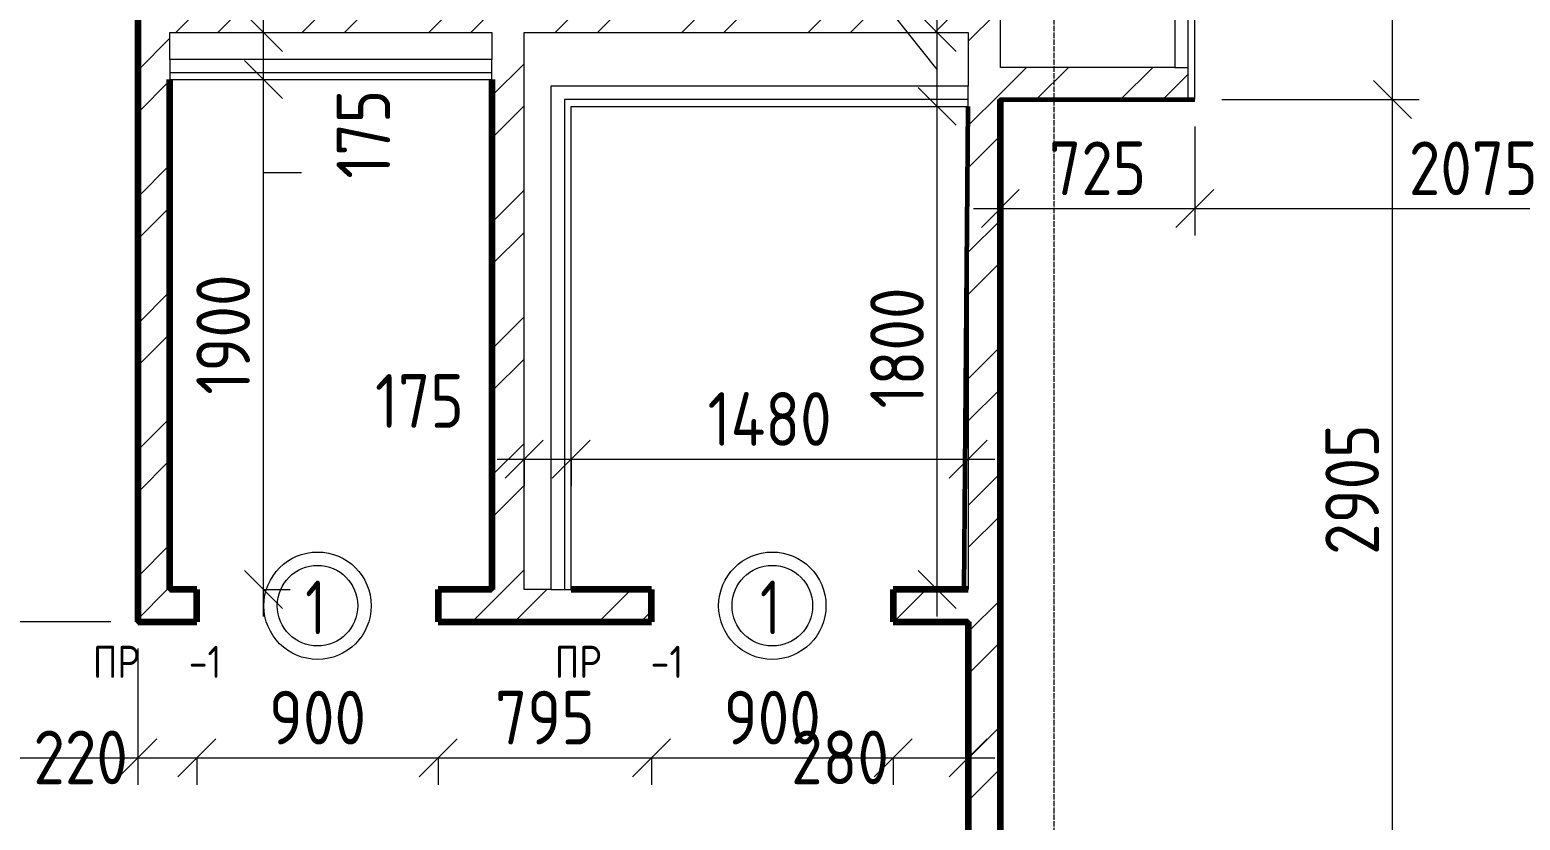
# Model space of a CAD drawing. Header units: millimetres. Extents: x -56773 to 221258, y -262288 to 26541.
# Drawn here: x -17417 to -11862, y -4249 to -1305 of the extents above; entities that cross this region are included whole.
import ezdxf

# ---------------------------------------------------------------- set-up
doc = ezdxf.new("R2010")
doc.units = ezdxf.units.MM
doc.linetypes.add('ADSK_Линия сетки', pattern=[25, 20, -2.5, 0, -2.5])
for name, color, linetype, lineweight in [('3.1 Штукатурка для инвесторов', 5, 'Continuous', 60), ('3.2) Штук 4 вып Сентябрь', 162, 'Continuous', 120), ('4.3)Шпакл баз сент инв подв и 1 эт', 6, 'Continuous', 60), ('Марки', 7, 'Continuous', 20), ('Марки дверей', 7, 'Continuous', 20), ('Оси', 7, 'Continuous', 9), ('Размеры', 7, 'Continuous', 9), ('Стены внутренние', 7, 'Continuous', 18), ('Стены штриховка', 7, 'Continuous', 9)]:
    doc.layers.add(name, color=color, linetype=linetype, lineweight=lineweight)
doc.layers.add('Линии', color=7, linetype='Continuous', lineweight=9, true_color=0x00a600)
doc.styles.add('GOST Common_3', font='', dxfattribs={"width": 0.9, "height": 200})
doc.styles.add('GOST Common_9', font='', dxfattribs={"width": 0.9, "height": 120})
doc.styles.add('GOST Common_B', font='', dxfattribs={"width": 0.8, "height": 200})
doc.styles.get('GOST Common_3').set_extended_font_data('GOST Common')
doc.styles.get('GOST Common_9').set_extended_font_data('GOST Common')
doc.styles.get('GOST Common_B').set_extended_font_data('GOST Common', bold=True)
doc.dimstyles.new('ADSK_Основной_2_0', dxfattribs={"dimscale": 304.8, "dimtxt": 201.142999, "dimasz": 0.463911, "dimexe": 0.328084, "dimexo": 0.328084, "dimgap": 0.164042, "dimtad": 1, "dimdec": 3, "dimrnd": 0.001, "dimdsep": 46, "dimtxsty": 'GOST Common_3', "dimblk1": 'OBLIQUE', "dimblk2": 'OBLIQUE', "dimsah": 1, "dimcen": 0.09, "dimdle": 0.328084, "dimazin": 2, "dimtfac": 1, "dimtdec": 4, "dimtix": 1, "dimtmove": 0, "dimatfit": 3, "dimfxl": 1, "dimtvp": 1, "dimtolj": 1, "dimtzin": 0, "dimlwd": 20, "dimlwe": 20, "dimarcsym": 2})
doc.dimstyles.new('ADSK_Основной_2_0_1', dxfattribs={"dimscale": 304.8, "dimtxt": 201.142999, "dimasz": 0.463911, "dimexe": 0.328084, "dimexo": 0.328084, "dimgap": 0.164042, "dimtad": 1, "dimdec": 3, "dimrnd": 0.001, "dimdsep": 46, "dimtxsty": 'GOST Common_3', "dimblk1": 'OBLIQUE', "dimblk2": 'OBLIQUE', "dimsah": 1, "dimcen": 0.09, "dimdle": 0.328084, "dimazin": 2, "dimtfac": 1, "dimtdec": 4, "dimtix": 1, "dimtmove": 1, "dimatfit": 3, "dimfxl": 1, "dimtvp": 1, "dimtolj": 1, "dimtzin": 0, "dimlwd": 20, "dimlwe": 20, "dimarcsym": 2})
pattern_1 = [(45, (0, 0), (-235.732, 235.732), []), (45, (157.15, 0), (-235.732, 235.732), [])]

# ---------------------------------------------------------------- blocks, each defined once
blk = doc.blocks.new('М_двери1 - Марка экземпляра 2-3719212-Кладочный план подвала')
at = {"layer": 'Марки дверей'}
for radius in [2, 1.5]:
    blk.add_circle((0, 0), radius, dxfattribs=at)
blk = doc.blocks.new('_Oblique')
at = {"color": 0, "linetype": 'ByBlock', "lineweight": -2}
blk.add_line((-0.5, -0.5), (0.5, 0.5), dxfattribs=at)
blk = doc.blocks.new('DIMBLOCK45-Кладочный план подвала')
at = {"layer": 'Defpoints', "color": 0, "lineweight": 25, "transparency": 16777216}
for p in [(-13075, -1565), (-12338.8, -1565), (-12600, -4470)]:
    blk.add_point(p, dxfattribs=at)
at = {"layer": 'Размеры', "color": 0, "lineweight": 20, "transparency": 16777216}
for p, q in [((-12338.8, -4570), (-12338.8, -1465)), ((-12975, -1565), (-12238.8, -1565)), ((-12500, -4470), (-12238.8, -4470))]:
    blk.add_line(p, q, dxfattribs=at)
at = {"layer": 'Размеры', "color": 0, "lineweight": 20, "transparency": 16777216, "xscale": 141.4, "yscale": 141.4, "zscale": 141.4}
for p, rotation in [((-12338.8, -1565), 90), ((-12338.8, -4470), 270)]:
    blk.add_blockref('_Oblique', p, dxfattribs=dict(at, rotation=rotation))
at = {"layer": 'Размеры', "color": 0, "lineweight": 9, "transparency": 16777216, "insert": (-12488.8, -3017.5), "char_height": 200, "width": 605.475, "attachment_point": 5, "rotation": 90, "style": 'GOST Common_3'}
blk.add_mtext('\\A1;2905', dxfattribs=at)
blk = doc.blocks.new('DIMBLOCK46-Кладочный план подвала')
at = {"layer": 'Defpoints', "color": 0, "lineweight": 25, "transparency": 16777216}
for p in [(-13075, 780), (-12338.8, 780), (-13075, -1565)]:
    blk.add_point(p, dxfattribs=at)
at = {"layer": 'Размеры', "color": 0, "lineweight": 20, "transparency": 16777216}
for p, q in [((-12338.8, -1665), (-12338.8, 880)), ((-12975, 780), (-12238.8, 780)), ((-12975, -1565), (-12238.8, -1565))]:
    blk.add_line(p, q, dxfattribs=at)
at = {"layer": 'Размеры', "color": 0, "lineweight": 20, "transparency": 16777216, "xscale": 141.4, "yscale": 141.4, "zscale": 141.4}
for p, rotation in [((-12338.8, 780), 90), ((-12338.8, -1565), 270)]:
    blk.add_blockref('_Oblique', p, dxfattribs=dict(at, rotation=rotation))
at = {"layer": 'Размеры', "color": 0, "lineweight": 9, "transparency": 16777216, "insert": (-12488.8, -392.5), "char_height": 200, "width": 625.93, "attachment_point": 5, "rotation": 90, "style": 'GOST Common_3'}
blk.add_mtext('\\A1;2345', dxfattribs=at)
blk = doc.blocks.new('DIMBLOCK132-Кладочный план подвала')
at = {"layer": 'Defpoints', "color": 0, "lineweight": 25, "transparency": 16777216}
for p in [(-17530.9, -3510), (-17015, -3510), (-17630.9, -6945)]:
    blk.add_point(p, dxfattribs=at)
at = {"layer": 'Размеры', "color": 0, "lineweight": 20, "transparency": 16777216}
for p, q in [((-17530.9, -7045), (-17530.9, -3410)), ((-17115, -3510), (-17630.9, -3510)), ((-17530.9, -6945), (-17430.9, -6945))]:
    blk.add_line(p, q, dxfattribs=at)
at = {"layer": 'Размеры', "color": 0, "lineweight": 20, "transparency": 16777216, "xscale": 141.4, "yscale": 141.4, "zscale": 141.4}
for p, rotation in [((-17530.9, -3510), 90), ((-17530.9, -6945), 270)]:
    blk.add_blockref('_Oblique', p, dxfattribs=dict(at, rotation=rotation))
at = {"layer": 'Размеры', "color": 0, "lineweight": 9, "transparency": 16777216, "insert": (-17680.9, -5227.5), "char_height": 200, "width": 625.93, "attachment_point": 5, "rotation": 90, "style": 'GOST Common_3'}
blk.add_mtext('\\A1;3435', dxfattribs=at)
blk = doc.blocks.new('DIMBLOCK133-Кладочный план подвала')
at = {"layer": 'Defpoints', "color": 0, "lineweight": 25, "transparency": 16777216}
for p in [(-17630.9, 605), (-17530.9, 605), (-17015, -3510)]:
    blk.add_point(p, dxfattribs=at)
at = {"layer": 'Размеры', "color": 0, "lineweight": 20, "transparency": 16777216}
for p, q in [((-17530.9, -3610), (-17530.9, 705)), ((-17530.9, 605), (-17430.9, 605)), ((-17115, -3510), (-17630.9, -3510))]:
    blk.add_line(p, q, dxfattribs=at)
at = {"layer": 'Размеры', "color": 0, "lineweight": 20, "transparency": 16777216, "xscale": 141.4, "yscale": 141.4, "zscale": 141.4}
for p, rotation in [((-17530.9, 605), 90), ((-17530.9, -3510), 270)]:
    blk.add_blockref('_Oblique', p, dxfattribs=dict(at, rotation=rotation))
at = {"layer": 'Размеры', "color": 0, "lineweight": 9, "transparency": 16777216, "insert": (-17680.9, -1452.5), "char_height": 200, "width": 535.927, "attachment_point": 5, "rotation": 90, "style": 'GOST Common_3'}
blk.add_mtext('\\A1;4115', dxfattribs=at)
blk = doc.blocks.new('DIMBLOCK134-Кладочный план подвала')
at = {"layer": 'Defpoints', "color": 0, "lineweight": 25, "transparency": 16777216}
for p in [(-17015, -3510), (-19550, -3916.8), (-17015, -4016.8)]:
    blk.add_point(p, dxfattribs=at)
at = {"layer": 'Размеры', "color": 0, "lineweight": 20, "transparency": 16777216}
for p, q in [((-17015, -3610), (-17015, -4116.8)), ((-19650, -4016.8), (-16915, -4016.8)), ((-19550, -4016.8), (-19550, -4116.8))]:
    blk.add_line(p, q, dxfattribs=at)
at = {"layer": 'Размеры', "color": 0, "lineweight": 20, "transparency": 16777216, "xscale": 141.4, "yscale": 141.4, "zscale": 141.4, "rotation": 180}
blk.add_blockref('_Oblique', (-19550, -4016.8), dxfattribs=at)
at = {"layer": 'Размеры', "color": 0, "lineweight": 20, "transparency": 16777216, "xscale": 141.4, "yscale": 141.4, "zscale": 141.4}
blk.add_blockref('_Oblique', (-17015, -4016.8), dxfattribs=at)
at = {"layer": 'Размеры', "color": 0, "lineweight": 9, "transparency": 16777216, "insert": (-18282.5, -3866.8), "char_height": 200, "width": 605.475, "attachment_point": 5, "style": 'GOST Common_3'}
blk.add_mtext('\\A1;2535', dxfattribs=at)
blk = doc.blocks.new('DIMBLOCK135-Кладочный план подвала')
at = {"layer": 'Defpoints', "color": 0, "lineweight": 25, "transparency": 16777216}
for p in [(-17015, -3510), (-16795, -3916.8), (-16795, -4016.8)]:
    blk.add_point(p, dxfattribs=at)
at = {"layer": 'Размеры', "color": 0, "lineweight": 20, "transparency": 16777216}
for p, q in [((-17015, -3610), (-17015, -4116.8)), ((-17115, -4016.8), (-16695, -4016.8)), ((-16795, -4016.8), (-16795, -4116.8))]:
    blk.add_line(p, q, dxfattribs=at)
at = {"layer": 'Размеры', "color": 0, "lineweight": 20, "transparency": 16777216, "xscale": 141.4, "yscale": 141.4, "zscale": 141.4, "rotation": 180}
blk.add_blockref('_Oblique', (-17015, -4016.8), dxfattribs=at)
at = {"layer": 'Размеры', "color": 0, "lineweight": 20, "transparency": 16777216, "xscale": 141.4, "yscale": 141.4, "zscale": 141.4}
blk.add_blockref('_Oblique', (-16795, -4016.8), dxfattribs=at)
at = {"layer": 'Размеры', "color": 0, "lineweight": 9, "transparency": 16777216, "insert": (-17404, -3915), "char_height": 200, "width": 454.106, "attachment_point": 1, "line_spacing_factor": 1.022761, "style": 'GOST Common_3'}
blk.add_mtext('\\A1;220', dxfattribs=at)
blk = doc.blocks.new('DIMBLOCK136-Кладочный план подвала')
at = {"layer": 'Defpoints', "color": 0, "lineweight": 25, "transparency": 16777216}
for p in [(-16795, -3916.8), (-15895, -3916.8), (-15895, -4016.8)]:
    blk.add_point(p, dxfattribs=at)
at = {"layer": 'Размеры', "color": 0, "lineweight": 20, "transparency": 16777216}
for p, q in [((-16895, -4016.8), (-15795, -4016.8)), ((-16795, -4016.8), (-16795, -4116.8)), ((-15895, -4016.8), (-15895, -4116.8))]:
    blk.add_line(p, q, dxfattribs=at)
at = {"layer": 'Размеры', "color": 0, "lineweight": 20, "transparency": 16777216, "xscale": 141.4, "yscale": 141.4, "zscale": 141.4, "rotation": 180}
blk.add_blockref('_Oblique', (-16795, -4016.8), dxfattribs=at)
at = {"layer": 'Размеры', "color": 0, "lineweight": 20, "transparency": 16777216, "xscale": 141.4, "yscale": 141.4, "zscale": 141.4}
blk.add_blockref('_Oblique', (-15895, -4016.8), dxfattribs=at)
at = {"layer": 'Размеры', "color": 0, "lineweight": 9, "transparency": 16777216, "insert": (-16345, -3866.8), "char_height": 200, "width": 454.106, "attachment_point": 5, "style": 'GOST Common_3'}
blk.add_mtext('\\A1;900', dxfattribs=at)
blk = doc.blocks.new('DIMBLOCK137-Кладочный план подвала')
at = {"layer": 'Defpoints', "color": 0, "lineweight": 25, "transparency": 16777216}
for p in [(-15895, -3916.8), (-15100, -3916.8), (-15100, -4016.8)]:
    blk.add_point(p, dxfattribs=at)
at = {"layer": 'Размеры', "color": 0, "lineweight": 20, "transparency": 16777216}
for p, q in [((-15995, -4016.8), (-15000, -4016.8)), ((-15895, -4016.8), (-15895, -4116.8)), ((-15100, -4016.8), (-15100, -4116.8))]:
    blk.add_line(p, q, dxfattribs=at)
at = {"layer": 'Размеры', "color": 0, "lineweight": 20, "transparency": 16777216, "xscale": 141.4, "yscale": 141.4, "zscale": 141.4, "rotation": 180}
blk.add_blockref('_Oblique', (-15895, -4016.8), dxfattribs=at)
at = {"layer": 'Размеры', "color": 0, "lineweight": 20, "transparency": 16777216, "xscale": 141.4, "yscale": 141.4, "zscale": 141.4}
blk.add_blockref('_Oblique', (-15100, -4016.8), dxfattribs=at)
at = {"layer": 'Размеры', "color": 0, "lineweight": 9, "transparency": 16777216, "insert": (-15497.5, -3866.8), "char_height": 200, "width": 454.106, "attachment_point": 5, "style": 'GOST Common_3'}
blk.add_mtext('\\A1;795', dxfattribs=at)
blk = doc.blocks.new('DIMBLOCK138-Кладочный план подвала')
at = {"layer": 'Defpoints', "color": 0, "lineweight": 25, "transparency": 16777216}
for p in [(-15100, -3916.8), (-14200, -3916.8), (-14200, -4016.8)]:
    blk.add_point(p, dxfattribs=at)
at = {"layer": 'Размеры', "color": 0, "lineweight": 20, "transparency": 16777216}
for p, q in [((-15200, -4016.8), (-14100, -4016.8)), ((-15100, -4016.8), (-15100, -4116.8)), ((-14200, -4016.8), (-14200, -4116.8))]:
    blk.add_line(p, q, dxfattribs=at)
at = {"layer": 'Размеры', "color": 0, "lineweight": 20, "transparency": 16777216, "xscale": 141.4, "yscale": 141.4, "zscale": 141.4, "rotation": 180}
blk.add_blockref('_Oblique', (-15100, -4016.8), dxfattribs=at)
at = {"layer": 'Размеры', "color": 0, "lineweight": 20, "transparency": 16777216, "xscale": 141.4, "yscale": 141.4, "zscale": 141.4}
blk.add_blockref('_Oblique', (-14200, -4016.8), dxfattribs=at)
at = {"layer": 'Размеры', "color": 0, "lineweight": 9, "transparency": 16777216, "insert": (-14650, -3866.8), "char_height": 200, "width": 454.106, "attachment_point": 5, "style": 'GOST Common_3'}
blk.add_mtext('\\A1;900', dxfattribs=at)
blk = doc.blocks.new('DIMBLOCK139-Кладочный план подвала')
at = {"layer": 'Defpoints', "color": 0, "lineweight": 25, "transparency": 16777216}
for p in [(-14200, -3916.8), (-13920, -3916.8), (-13920, -4016.8)]:
    blk.add_point(p, dxfattribs=at)
at = {"layer": 'Размеры', "color": 0, "lineweight": 20, "transparency": 16777216}
for p, q in [((-14300, -4016.8), (-13820, -4016.8)), ((-14200, -4016.8), (-14200, -4116.8)), ((-13920, -4016.8), (-13920, -4116.8))]:
    blk.add_line(p, q, dxfattribs=at)
at = {"layer": 'Размеры', "color": 0, "lineweight": 20, "transparency": 16777216, "xscale": 141.4, "yscale": 141.4, "zscale": 141.4, "rotation": 180}
blk.add_blockref('_Oblique', (-14200, -4016.8), dxfattribs=at)
at = {"layer": 'Размеры', "color": 0, "lineweight": 20, "transparency": 16777216, "xscale": 141.4, "yscale": 141.4, "zscale": 141.4}
blk.add_blockref('_Oblique', (-13920, -4016.8), dxfattribs=at)
at = {"layer": 'Размеры', "color": 0, "lineweight": 9, "transparency": 16777216, "insert": (-14579.9, -3915), "char_height": 200, "width": 454.106, "attachment_point": 1, "line_spacing_factor": 1.022761, "style": 'GOST Common_3'}
blk.add_mtext('\\A1;280', dxfattribs=at)
blk = doc.blocks.new('DIMBLOCK144-Кладочный план подвала')
at = {"layer": 'Defpoints', "color": 0, "lineweight": 25, "transparency": 16777216}
for p in [(-16646.7, -1490), (-16546.7, -1490), (-16646.7, -3390)]:
    blk.add_point(p, dxfattribs=at)
at = {"layer": 'Размеры', "color": 0, "lineweight": 20, "transparency": 16777216}
for p, q in [((-16546.7, -3490), (-16546.7, -1390)), ((-16546.7, -1490), (-16446.7, -1490)), ((-16546.7, -3390), (-16446.7, -3390))]:
    blk.add_line(p, q, dxfattribs=at)
at = {"layer": 'Размеры', "color": 0, "lineweight": 20, "transparency": 16777216, "xscale": 141.4, "yscale": 141.4, "zscale": 141.4}
for p, rotation in [((-16546.7, -1490), 90), ((-16546.7, -3390), 270)]:
    blk.add_blockref('_Oblique', p, dxfattribs=dict(at, rotation=rotation))
at = {"layer": 'Размеры', "color": 0, "lineweight": 9, "transparency": 16777216, "insert": (-16696.7, -2440), "char_height": 200, "width": 560.473, "attachment_point": 5, "rotation": 90, "style": 'GOST Common_3'}
blk.add_mtext('\\A1;1900', dxfattribs=at)
blk = doc.blocks.new('DIMBLOCK145-Кладочный план подвала')
at = {"layer": 'Defpoints', "color": 0, "lineweight": 25, "transparency": 16777216}
for p in [(-16646.7, -1315), (-16546.7, -1315), (-16646.7, -1490)]:
    blk.add_point(p, dxfattribs=at)
at = {"layer": 'Размеры', "color": 0, "lineweight": 20, "transparency": 16777216}
for p, q in [((-16546.7, -1590), (-16546.7, -1215)), ((-16546.7, -1315), (-16446.7, -1315)), ((-16546.7, -1490), (-16446.7, -1490)), ((-16546.7, -1838.1), (-16546.7, -1490)), ((-16405.3, -1838.1), (-16546.7, -1838.1))]:
    blk.add_line(p, q, dxfattribs=at)
at = {"layer": 'Размеры', "color": 0, "lineweight": 20, "transparency": 16777216, "xscale": 141.4, "yscale": 141.4, "zscale": 141.4}
for p, rotation in [((-16546.7, -1315), 90), ((-16546.7, -1490), 270)]:
    blk.add_blockref('_Oblique', p, dxfattribs=dict(at, rotation=rotation))
at = {"layer": 'Размеры', "color": 0, "lineweight": 9, "transparency": 16777216, "insert": (-16274.3, -1859.3), "char_height": 200, "width": 409.104, "attachment_point": 1, "rotation": 90, "line_spacing_factor": 1.022761, "style": 'GOST Common_3'}
blk.add_mtext('\\A1;175', dxfattribs=at)
blk = doc.blocks.new('DIMBLOCK146-Кладочный план подвала')
at = {"layer": 'Defpoints', "color": 0, "lineweight": 25, "transparency": 16777216}
for p in [(-15575, -2804.5), (-15400, -2804.5), (-15400, -2904.5)]:
    blk.add_point(p, dxfattribs=at)
at = {"layer": 'Размеры', "color": 0, "lineweight": 20, "transparency": 16777216}
for p, q in [((-15675, -2904.5), (-15300, -2904.5)), ((-15575, -2904.5), (-15575, -3004.5)), ((-15400, -2904.5), (-15400, -3004.5))]:
    blk.add_line(p, q, dxfattribs=at)
at = {"layer": 'Размеры', "color": 0, "lineweight": 20, "transparency": 16777216, "xscale": 141.4, "yscale": 141.4, "zscale": 141.4, "rotation": 180}
blk.add_blockref('_Oblique', (-15575, -2904.5), dxfattribs=at)
at = {"layer": 'Размеры', "color": 0, "lineweight": 20, "transparency": 16777216, "xscale": 141.4, "yscale": 141.4, "zscale": 141.4}
blk.add_blockref('_Oblique', (-15400, -2904.5), dxfattribs=at)
at = {"layer": 'Размеры', "color": 0, "lineweight": 9, "transparency": 16777216, "insert": (-16130.7, -2587.4), "char_height": 200, "width": 409.104, "attachment_point": 1, "line_spacing_factor": 1.022761, "style": 'GOST Common_3'}
blk.add_mtext('\\A1;175', dxfattribs=at)
blk = doc.blocks.new('DIMBLOCK147-Кладочный план подвала')
at = {"layer": 'Defpoints', "color": 0, "lineweight": 25, "transparency": 16777216}
for p in [(-15400, -2804.5), (-13920, -2804.5), (-13920, -2904.5)]:
    blk.add_point(p, dxfattribs=at)
at = {"layer": 'Размеры', "color": 0, "lineweight": 20, "transparency": 16777216}
for p, q in [((-15500, -2904.5), (-13820, -2904.5)), ((-15400, -2904.5), (-15400, -3004.5)), ((-13920, -2904.5), (-13920, -3004.5))]:
    blk.add_line(p, q, dxfattribs=at)
at = {"layer": 'Размеры', "color": 0, "lineweight": 20, "transparency": 16777216, "xscale": 141.4, "yscale": 141.4, "zscale": 141.4, "rotation": 180}
blk.add_blockref('_Oblique', (-15400, -2904.5), dxfattribs=at)
at = {"layer": 'Размеры', "color": 0, "lineweight": 20, "transparency": 16777216, "xscale": 141.4, "yscale": 141.4, "zscale": 141.4}
blk.add_blockref('_Oblique', (-13920, -2904.5), dxfattribs=at)
at = {"layer": 'Размеры', "color": 0, "lineweight": 9, "transparency": 16777216, "insert": (-14660, -2754.5), "char_height": 200, "width": 580.928, "attachment_point": 5, "style": 'GOST Common_3'}
blk.add_mtext('\\A1;1480', dxfattribs=at)
blk = doc.blocks.new('DIMBLOCK148-Кладочный план подвала')
at = {"layer": 'Defpoints', "color": 0, "lineweight": 25, "transparency": 16777216}
for p in [(-14135.1, -1590), (-14035.1, -1590), (-14135.1, -3390)]:
    blk.add_point(p, dxfattribs=at)
at = {"layer": 'Размеры', "color": 0, "lineweight": 20, "transparency": 16777216}
for p, q in [((-14035.1, -3490), (-14035.1, -1490)), ((-14035.1, -1590), (-13935.1, -1590)), ((-14035.1, -3390), (-13935.1, -3390))]:
    blk.add_line(p, q, dxfattribs=at)
at = {"layer": 'Размеры', "color": 0, "lineweight": 20, "transparency": 16777216, "xscale": 141.4, "yscale": 141.4, "zscale": 141.4}
for p, rotation in [((-14035.1, -1590), 90), ((-14035.1, -3390), 270)]:
    blk.add_blockref('_Oblique', p, dxfattribs=dict(at, rotation=rotation))
at = {"layer": 'Размеры', "color": 0, "lineweight": 9, "transparency": 16777216, "insert": (-14185.1, -2490), "char_height": 200, "width": 560.473, "attachment_point": 5, "rotation": 90, "style": 'GOST Common_3'}
blk.add_mtext('\\A1;1800', dxfattribs=at)
blk = doc.blocks.new('DIMBLOCK149-Кладочный план подвала')
at = {"layer": 'Defpoints', "color": 0, "lineweight": 25, "transparency": 16777216}
for p in [(-14135.1, -1315), (-14035.1, -1315), (-14135.1, -1590)]:
    blk.add_point(p, dxfattribs=at)
at = {"layer": 'Размеры', "color": 0, "lineweight": 20, "transparency": 16777216}
for p, q in [((-14419.2, -970), (-14982.1, -970)), ((-14035.1, -1452.5), (-14419.2, -970)), ((-14035.1, -1690), (-14035.1, -1215)), ((-14035.1, -1315), (-13935.1, -1315)), ((-14035.1, -1590), (-13935.1, -1590))]:
    blk.add_line(p, q, dxfattribs=at)
at = {"layer": 'Размеры', "color": 0, "lineweight": 20, "transparency": 16777216, "xscale": 141.4, "yscale": 141.4, "zscale": 141.4}
for p, rotation in [((-14035.1, -1315), 90), ((-14035.1, -1590), 270)]:
    blk.add_blockref('_Oblique', p, dxfattribs=dict(at, rotation=rotation))
at = {"layer": 'Размеры', "color": 0, "lineweight": 9, "transparency": 16777216, "insert": (-14602.5, -1240.7), "char_height": 200, "width": 454.106, "attachment_point": 1, "rotation": 90, "line_spacing_factor": 1.022761, "style": 'GOST Common_3'}
blk.add_mtext('\\A1;275', dxfattribs=at)
blk = doc.blocks.new('DIMBLOCK158-Кладочный план подвала')
at = {"layer": 'Defpoints', "color": 0, "lineweight": 25, "transparency": 16777216}
for p in [(-13075, -1565), (-13800, -1870.8), (-13075, -1970.8)]:
    blk.add_point(p, dxfattribs=at)
at = {"layer": 'Размеры', "color": 0, "lineweight": 20, "transparency": 16777216}
for p, q in [((-13075, -1665), (-13075, -2070.8)), ((-13900, -1970.8), (-12975, -1970.8)), ((-13800, -1970.8), (-13800, -2070.8))]:
    blk.add_line(p, q, dxfattribs=at)
at = {"layer": 'Размеры', "color": 0, "lineweight": 20, "transparency": 16777216, "xscale": 141.4, "yscale": 141.4, "zscale": 141.4, "rotation": 180}
blk.add_blockref('_Oblique', (-13800, -1970.8), dxfattribs=at)
at = {"layer": 'Размеры', "color": 0, "lineweight": 20, "transparency": 16777216, "xscale": 141.4, "yscale": 141.4, "zscale": 141.4}
blk.add_blockref('_Oblique', (-13075, -1970.8), dxfattribs=at)
at = {"layer": 'Размеры', "color": 0, "lineweight": 9, "transparency": 16777216, "insert": (-13437.5, -1820.8), "char_height": 200, "width": 454.106, "attachment_point": 5, "style": 'GOST Common_3'}
blk.add_mtext('\\A1;725', dxfattribs=at)
blk = doc.blocks.new('DIMBLOCK159-Кладочный план подвала')
at = {"layer": 'Defpoints', "color": 0, "lineweight": 25, "transparency": 16777216}
for p in [(-13075, -1565), (-11000, -1870.8), (-11000, -1970.8)]:
    blk.add_point(p, dxfattribs=at)
at = {"layer": 'Размеры', "color": 0, "lineweight": 20, "transparency": 16777216}
for p, q in [((-13075, -1665), (-13075, -2070.8)), ((-13175, -1970.8), (-10900, -1970.8)), ((-11000, -1970.8), (-11000, -2070.8))]:
    blk.add_line(p, q, dxfattribs=at)
at = {"layer": 'Размеры', "color": 0, "lineweight": 20, "transparency": 16777216, "xscale": 141.4, "yscale": 141.4, "zscale": 141.4, "rotation": 180}
blk.add_blockref('_Oblique', (-13075, -1970.8), dxfattribs=at)
at = {"layer": 'Размеры', "color": 0, "lineweight": 20, "transparency": 16777216, "xscale": 141.4, "yscale": 141.4, "zscale": 141.4}
blk.add_blockref('_Oblique', (-11000, -1970.8), dxfattribs=at)
at = {"layer": 'Размеры', "color": 0, "lineweight": 9, "transparency": 16777216, "insert": (-12037.5, -1820.8), "char_height": 200, "width": 605.475, "attachment_point": 5, "style": 'GOST Common_3'}
blk.add_mtext('\\A1;2075', dxfattribs=at)

msp = doc.modelspace()

# ---------------------------------------------------------------- hatches: boundary and pattern name
at = {"layer": 'Стены внутренние', "lineweight": 9}
h = msp.add_hatch(dxfattribs=at)
h.set_pattern_fill('FP_2', color=256, style=0, pattern_type=2)
h.set_pattern_definition(pattern_1)
h.paths.add_polyline_path([(-13800, -6945.031), (-13800, -5670.031), (-13920, -5670.031), (-13920, -6945.031)])
h.paths.add_polyline_path([(-13920, -4470.031), (-13800, -4470.031), (-13800, -1245.031), (-13850, -1245.031), (-13850, -745.031), (-13800, -745.031), (-13800, 1579.969), (-13920, 1579.969), (-13920, -3729.2173)])
h.paths.add_polyline_path([(-13920, 2779.969), (-13800, 2779.969), (-13800, 3154.969), (-13850, 3154.969), (-13850, 3484.969), (-13920, 3484.969)])
h = msp.add_hatch(dxfattribs=at)
h.set_pattern_fill('FP_2', color=256, style=0, pattern_type=2)
h.set_pattern_definition(pattern_1)
h.paths.add_polyline_path([(-16895, -3390.031), (-16895, 604.969), (-17015, 604.969), (-17015, -3390.031)])
h = msp.add_hatch(dxfattribs=at)
h.set_pattern_fill('FP_2', color=256, style=0, pattern_type=2)
h.set_pattern_definition(pattern_1)
h.paths.add_polyline_path([(-15575, -3390.031), (-15575, -1315.031), (-15695, -1315.031), (-15695, -3390.031)])
h.paths.add_polyline_path([(-15575, -1195.031), (-15575, 604.969), (-15695, 604.969), (-15695, -1195.031)])
h = msp.add_hatch(dxfattribs=at)
h.set_pattern_fill('FP_2', color=256, style=0, pattern_type=2)
h.set_pattern_definition(pattern_1)
h.paths.add_polyline_path([(-13920, -1315.031), (-13920, -1195.031), (-16895, -1195.031), (-16895, -1315.031), (-15162.6529, -1315.031)])
h = msp.add_hatch(dxfattribs=at)
h.set_pattern_fill('FP_2', color=256, style=0, pattern_type=2)
h.set_pattern_definition(pattern_1)
h.paths.add_polyline_path([(-13100, -1565.031), (-13100, -1445.031), (-13800, -1445.031), (-13800, -1565.031)])
h = msp.add_hatch(dxfattribs=at)
h.set_pattern_fill('FP_2', color=256, style=0, pattern_type=2)
h.set_pattern_definition(pattern_1)
h.paths.add_polyline_path([(-13920, -3510.031), (-13920, -3390.031), (-14200, -3390.031), (-14200, -3510.031)])
h.paths.add_polyline_path([(-15162.6529, -3510.031), (-15100, -3510.031), (-15100, -3390.031), (-15895, -3390.031), (-15895, -3510.031)])
h.paths.add_polyline_path([(-17015, -3510.031), (-16795, -3510.031), (-16795, -3390.031), (-17015, -3390.031)])

# ---------------------------------------------------------------- linework, layer by layer
at = {"layer": '3.1 Штукатурка для инвесторов'}
for points in [[(-16795, -3510.031), (-17015, -3510.031), (-17015, 604.969), (-17725, 604.969)], [(-16895, -1490.031), (-16895, -3390.031), (-16795, -3390.031)], [(-15895, -3390.031), (-15695, -3390.031), (-15695, -1490.031)], [(-14200, -3390.031), (-13935.1406, -3390.031), (-13920, -1590.031)], [(-13800, -4470.031), (-13800, -1565.031), (-13075, -1565.031)], [(-15400, -3390.031), (-15100, -3390.031)], [(-15100, -3510.031), (-15895, -3510.031)], [(-13920, -4470.031), (-13920, -3510.031), (-14200, -3510.031)]]:
    msp.add_lwpolyline(points, dxfattribs=at)
at = {"layer": '3.2) Штук 4 вып Сентябрь'}
for p, q in [((-17015, 604.969), (-17015, -3510.031)), ((-16895, -3390.031), (-16895, -1490.031)), ((-15695, -1490.031), (-15695, -3390.031)), ((-13800, -4470.031), (-13800, -1565.031)), ((-16795, -3390.031), (-16895, -3390.031)), ((-16795, -3510.031), (-16795, -3390.031)), ((-15695, -3390.031), (-15895, -3390.031)), ((-15895, -3390.031), (-15895, -3510.031)), ((-15100, -3390.031), (-15400, -3390.031)), ((-15100, -3510.031), (-15100, -3390.031)), ((-13920, -3390.031), (-14200, -3390.031)), ((-14200, -3390.031), (-14200, -3510.031)), ((-17015, -3510.031), (-16795, -3510.031)), ((-15895, -3510.031), (-15100, -3510.031)), ((-14200, -3510.031), (-13920, -3510.031)), ((-13920, -3510.031), (-13920, -4470.031))]:
    msp.add_line(p, q, dxfattribs=at)
at = {"layer": '4.3)Шпакл баз сент инв подв и 1 эт'}
for p, q in [((-17015, 604.969), (-17015, -3510.031)), ((-13800, -4470.031), (-13800, -1565.031)), ((-17015, -3510.031), (-16795, -3510.031)), ((-15895, -3510.031), (-15100, -3510.031)), ((-14200, -3510.031), (-13920, -3510.031)), ((-13920, -3510.031), (-13920, -4470.031))]:
    msp.add_line(p, q, dxfattribs=at)
at = {"layer": 'Линии', "color": 7}
msp.add_line((-13800, -2190.031), (-13800, -1595.031), dxfattribs=at)
at = {"layer": 'Оси', "linetype": 'ADSK_Линия сетки', "lineweight": 5}
msp.add_line((-13600, -10973.8823), (-13600, 24500.9141), dxfattribs=at)
at = {"layer": 'Стены внутренние', "lineweight": 5}
for p, q in [((-13075, -1565.031), (-13075, 779.969)), ((-13150, 704.969), (-13150, -1445.031)), ((-13800, -1445.031), (-13800, -1245.031)), ((-16895, -1315.031), (-15695, -1315.031)), ((-16895, -1415.031), (-16895, -1315.031)), ((-15695, -1315.031), (-15695, -1415.031)), ((-15575, -1315.031), (-13920, -1315.031)), ((-15575, -3390.031), (-15575, -1315.031)), ((-13920, -1315.031), (-13920, -1515.031)), ((-15695, -1415.031), (-16895, -1415.031)), ((-16895, -1490.031), (-15695, -1490.031)), ((-13150, -1445.031), (-13800, -1445.031)), ((-13920, -1515.031), (-15475, -1515.031)), ((-15475, -1515.031), (-15475, -3390.031)), ((-15400, -1590.031), (-13920, -1590.031)), ((-15400, -3390.031), (-15400, -1590.031)), ((-13920, -1590.031), (-13920, -3390.031)), ((-13800, -1565.031), (-13075, -1565.031)), ((-15475, -3390.031), (-15575, -3390.031))]:
    msp.add_line(p, q, dxfattribs=at)
at = {"layer": 'Стены штриховка', "lineweight": 9}
for p, q in [((-13100, -1565.031), (-13100, 754.969)), ((-16895, -1415.031), (-16895, -1490.031)), ((-15695, -1490.031), (-15695, -1415.031)), ((-15695, -1465.031), (-16895, -1465.031)), ((-13150, -1445.031), (-13100, -1445.031)), ((-13920, -1590.031), (-13920, -1515.031)), ((-13920, -1565.031), (-15425, -1565.031)), ((-15425, -1565.031), (-15425, -3390.031)), ((-15475, -3390.031), (-15400, -3390.031))]:
    msp.add_line(p, q, dxfattribs=at)

# ---------------------------------------------------------------- block references
at = {"layer": 'Марки дверей', "xscale": 99.99999999999993, "yscale": 99.99999999999993, "zscale": 99.99999999999993}
for p in [(-16345, -3450.031), (-14650, -3450.031)]:
    msp.add_blockref('М_двери1 - Марка экземпляра 2-3719212-Кладочный план подвала', p, dxfattribs=at)

# ---------------------------------------------------------------- texts
at = {"layer": 'Марки', "lineweight": 9, "char_height": 120, "attachment_point": 1, "style": 'GOST Common_9'}
for s, insert, width in [('ПР', (-17182.2, -3599.1783), 432.91125), ('-1', (-16825.0125, -3599.1783), 331.898625), ('ПР', (-15460.7777, -3599.1783), 432.91125), ('-1', (-15103.5902, -3599.1783), 331.898625)]:
    msp.add_mtext(s, dxfattribs=dict(at, insert=insert, width=width))
at = {"layer": 'Марки дверей', "lineweight": 5, "char_height": 200, "width": 102.616, "attachment_point": 1, "style": 'GOST Common_B'}
for insert in [(-16390.6574, -3356.3721), (-14695.6574, -3356.3721)]:
    msp.add_mtext('\\fGOST Common|b1|i0|c204|p34|;\\W.8;1', dxfattribs=dict(at, insert=insert))

# ---------------------------------------------------------------- dimensions: what is measured, and where the dimension line sits
at = {"layer": 'Размеры', "lineweight": 9}
for base, p1, p2, override, picture, middle in [((-12338.8346, 779.969), (-13075, -1565.031), (-13075, 779.969), {"dimpost": '<>', "dimfxl": 2345}, 'DIMBLOCK46-Кладочный план подвала', (-12488.8346, -392.531)), ((-17530.8701, 604.969), (-17015, -3510.031), (-17630.855, 604.969), {"dimpost": '<>', "dimfxl": 4160.829531}, 'DIMBLOCK133-Кладочный план подвала', (-17680.8701, -1452.531)), ((-16546.6651, -1490.031), (-16646.65, -3390.031), (-16646.65, -1490.031), {"dimpost": '<>', "dimfxl": 1900}, 'DIMBLOCK144-Кладочный план подвала', (-16696.6651, -2440.031)), ((-14035.1406, -1590.031), (-14135.1255, -3390.031), (-14135.1255, -1590.031), {"dimpost": '<>', "dimfxl": 1800}, 'DIMBLOCK148-Кладочный план подвала', (-14185.1406, -2490.031)), ((-12338.8346, -1565.031), (-12600, -4470.031), (-13075, -1565.031), {"dimpost": '<>', "dimfxl": 2943.577755}, 'DIMBLOCK45-Кладочный план подвала', (-12488.8346, -3017.531)), ((-17530.8701, -3510.031), (-17630.855, -6945.031), (-17015, -3510.031), {"dimpost": '<>', "dimfxl": 3489.771108}, 'DIMBLOCK132-Кладочный план подвала', (-17680.8701, -5227.531))]:
    dim = msp.add_linear_dim(base=base, p1=p1, p2=p2, angle=90, dimstyle='ADSK_Основной_2_0', override=override, dxfattribs=at)
    dim.commit()
    dim.dimension.update_dxf_attribs({"geometry": picture, "text_midpoint": middle})
for base, p1, p2, override, picture, middle in [((-14035.1406, -1315.031), (-14135.1255, -1590.031), (-14135.1255, -1315.031), {"dimpost": '<>', "dimfxl": 275}, 'DIMBLOCK149-Кладочный план подвала', (-14469.1997, -969.9663)), ((-16546.6651, -1315.031), (-16646.65, -1490.031), (-16646.65, -1315.031), {"dimpost": '<>', "dimfxl": 175}, 'DIMBLOCK145-Кладочный план подвала', (-16299.2978, -1838.0871))]:
    dim = msp.add_linear_dim(base=base, p1=p1, p2=p2, angle=90, dimstyle='ADSK_Основной_2_0_1', override=override, dxfattribs=at)
    dim.commit()
    dim.dimension.update_dxf_attribs({"geometry": picture, "text_midpoint": middle, "dimtype": 160, "text_rotation": 90})
for base, p1, p2, override, picture, middle in [((-13075, -1970.7711), (-13800, -1870.7862), (-13075, -1565.031), {"dimpost": '<>', "dimfxl": 786.83623}, 'DIMBLOCK158-Кладочный план подвала', (-13437.5, -1820.7711)), ((-11000, -1970.7711), (-13075, -1565.031), (-11000, -1870.7862), {"dimpost": '<>', "dimfxl": 1550}, 'DIMBLOCK159-Кладочный план подвала', (-12037.5, -1820.7711)), ((-13920, -2904.4959), (-15400, -2804.511), (-13920, -2804.511), {"dimpost": '<>', "dimfxl": 1480}, 'DIMBLOCK147-Кладочный план подвала', (-14660, -2754.4959)), ((-17015, -4016.8178), (-19550, -3916.8329), (-17015, -3510.031), {"dimpost": '<>', "dimfxl": 2567.433108}, 'DIMBLOCK134-Кладочный план подвала', (-18282.5, -3866.8178)), ((-15895, -4016.8178), (-16795, -3916.8329), (-15895, -3916.8329), {"dimpost": '<>', "dimfxl": 900}, 'DIMBLOCK136-Кладочный план подвала', (-16345, -3866.8178)), ((-15100, -4016.8178), (-15895, -3916.8329), (-15100, -3916.8329), {"dimpost": '<>', "dimfxl": 795}, 'DIMBLOCK137-Кладочный план подвала', (-15497.5, -3866.8178)), ((-14200, -4016.8178), (-15100, -3916.8329), (-14200, -3916.8329), {"dimpost": '<>', "dimfxl": 900}, 'DIMBLOCK138-Кладочный план подвала', (-14650, -3866.8178))]:
    dim = msp.add_linear_dim(base=base, p1=p1, p2=p2, dimstyle='ADSK_Основной_2_0', override=override, dxfattribs=at)
    dim.commit()
    dim.dimension.update_dxf_attribs({"geometry": picture, "text_midpoint": middle})
for base, p1, p2, override, picture, middle in [((-15400, -2904.4959), (-15575, -2804.511), (-15400, -2804.511), {"dimpost": '<>', "dimfxl": 175}, 'DIMBLOCK146-Кладочный план подвала', (-15926.1439, -2904.0533)), ((-16795, -4016.8178), (-17015, -3510.031), (-16795, -3916.8329), {"dimpost": '<>', "dimfxl": 462.480013}, 'DIMBLOCK135-Кладочный план подвала', (-17176.9291, -4231.7144)), ((-13920, -4016.8178), (-14200, -3916.8329), (-13920, -3916.8329), {"dimpost": '<>', "dimfxl": 280}, 'DIMBLOCK139-Кладочный план подвала', (-14352.8088, -4231.7144))]:
    dim = msp.add_linear_dim(base=base, p1=p1, p2=p2, dimstyle='ADSK_Основной_2_0_1', override=override, dxfattribs=at)
    dim.commit()
    dim.dimension.update_dxf_attribs({"geometry": picture, "text_midpoint": middle, "dimtype": 160})

doc.saveas('drawing.dxf')
